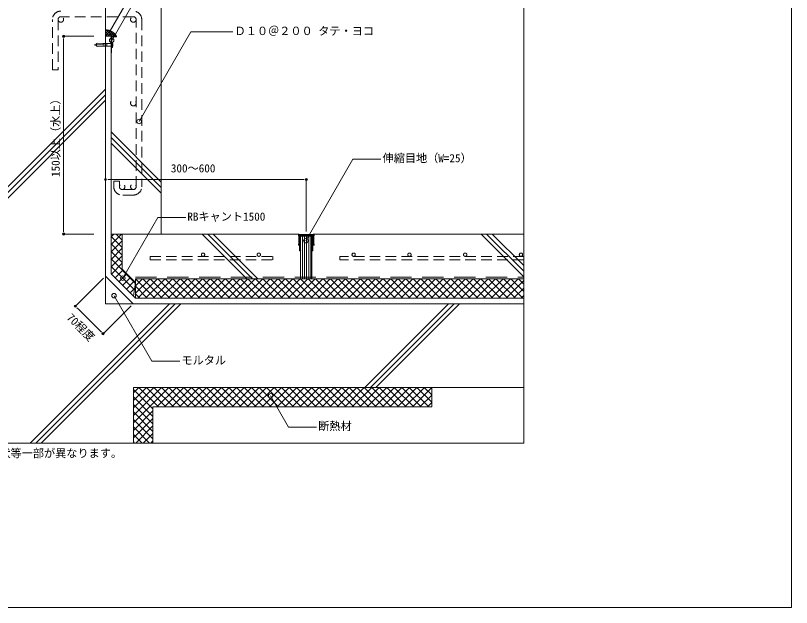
# Model space of a CAD drawing. Units: millimetres, scale not verified. Extents: x -1380 to 1380, y -955 to 955.
# Drawn here: x -11 to 1380, y -955 to 107 of the extents above; entities that cross this region are included whole.
import ezdxf
from ezdxf.enums import TextEntityAlignment as Align

# ---------------------------------------------------------------- set-up
doc = ezdxf.new("R2010")
doc.units = ezdxf.units.MM
doc.header["$LTSCALE"] = 3
doc.linetypes.add('USER1', pattern=[19.05, 12.7, -6.35])
doc.linetypes.add('USER2', pattern=[9.525, 6.35, -3.175])
for name, color, linetype, lineweight in [('0-0_0', 7, 'Continuous', 9), ('0-1_HATCH', 9, 'Continuous', 18), ('0-3_KUTAI', 3, 'Continuous', 18), ('0-4_BOUSUI', 1, 'Continuous', 18), ('0-5_MOJI', 7, 'Continuous', 18), ('0-6_sunpo', 7, 'Continuous', 18), ('0-7_KANAMONO_SCREW', 4, 'Continuous', 18), ('0-8_dannnetu', 6, 'Continuous', 18), ('0-9_KANAMONO', 4, 'Continuous', 18), ('0-A_TENSEN', 4, 'USER2', 18), ('0-B_WAKU', 7, 'Continuous', 18), ('0-D_bousui2', 7, 'USER1', 9)]:
    doc.layers.add(name, color=color, linetype=linetype, lineweight=lineweight)
doc.styles.add('ＭＳ ゴシック', font='')
doc.styles.get('ＭＳ ゴシック').set_extended_font_data('MS Gothic')

# ---------------------------------------------------------------- blocks, each defined once
blk = doc.blocks.new('_DOT')
at = {"layer": '0-0_0'}
for p, q in [((-0.5, 0), (-1, 0)), ((0.25, 0), (-0.25, 0))]:
    blk.add_line(p, q, dxfattribs=at)
blk.add_circle((0, 0), 0.25, dxfattribs=at)

msp = doc.modelspace()

# ---------------------------------------------------------------- linework, layer by layer
at = {"layer": '0-0_0', "lineweight": 18}
msp.add_lwpolyline([(-899.979, -659.984), (900.021, -659.984), (900.021, 540.016), (-899.979, 540.016)], close=True, dxfattribs=at)
at = {"layer": '0-1_HATCH'}
for p, q in [((-149.979, -324.984), (150.021, -24.984)), ((-149.979, -334.984), (150.021, -34.984)), ((-149.979, -344.984), (150.021, -44.984)), ((160.021, -101.593), (250.021, -191.593)), ((160.021, -111.593), (250.021, -201.593)), ((160.021, -121.593), (250.021, -211.593)), ((160.021, -290.099), (165.136, -284.984)), ((160.021, -303.57), (178.606, -284.984)), ((180.021, -309.131), (160.021, -289.131)), ((180.021, -295.66), (169.345, -284.984)), ((323.412, -284.984), (403.412, -364.984)), ((333.412, -284.984), (413.412, -364.984)), ((343.412, -284.984), (423.412, -364.984)), ((823.412, -284.984), (900.021, -361.593)), ((833.412, -284.984), (900.021, -351.593)), ((843.412, -284.984), (900.021, -341.593)), ((160.021, -317.04), (180.021, -297.04)), ((180.021, -322.601), (160.021, -302.601)), ((160.021, -330.511), (180.021, -310.511)), ((180.021, -336.071), (160.021, -316.071)), ((160.021, -343.981), (180.021, -323.981)), ((203.478, -372.998), (160.021, -329.542)), ((201.814, -384.805), (160.021, -343.012)), ((160.574, -356.898), (180.021, -337.451)), ((167.309, -363.633), (181.452, -349.491)), ((174.045, -370.368), (188.187, -356.226)), ((180.78, -377.104), (194.922, -362.961)), ((187.515, -383.839), (201.657, -369.697)), ((203.661, -377.742), (216.418, -364.984)), ((203.661, -391.212), (229.889, -364.984)), ((238.457, -399.984), (203.661, -365.188)), ((208.359, -399.984), (243.359, -364.984)), ((251.927, -399.984), (216.927, -364.984)), ((221.829, -399.984), (256.829, -364.984)), ((265.398, -399.984), (230.398, -364.984)), ((235.3, -399.984), (270.3, -364.984)), ((278.868, -399.984), (243.868, -364.984)), ((248.77, -399.984), (283.77, -364.984)), ((292.338, -399.984), (257.338, -364.984)), ((262.241, -399.984), (297.241, -364.984)), ((305.809, -399.984), (270.809, -364.984)), ((275.711, -399.984), (310.711, -364.984)), ((319.279, -399.984), (284.279, -364.984)), ((289.181, -399.984), (324.181, -364.984)), ((332.749, -399.984), (297.749, -364.984)), ((302.652, -399.984), (337.652, -364.984)), ((346.22, -399.984), (311.22, -364.984)), ((316.122, -399.984), (351.122, -364.984)), ((359.69, -399.984), (324.69, -364.984)), ((329.593, -399.984), (364.593, -364.984)), ((373.161, -399.984), (338.161, -364.984)), ((343.063, -399.984), (378.063, -364.984)), ((386.631, -399.984), (351.631, -364.984)), ((356.533, -399.984), (391.533, -364.984)), ((400.101, -399.984), (365.101, -364.984)), ((370.004, -399.984), (405.004, -364.984)), ((413.572, -399.984), (378.572, -364.984)), ((383.474, -399.984), (418.474, -364.984)), ((427.042, -399.984), (392.042, -364.984)), ((396.944, -399.984), (431.944, -364.984)), ((440.512, -399.984), (405.512, -364.984)), ((410.415, -399.984), (445.415, -364.984)), ((453.983, -399.984), (418.983, -364.984)), ((423.885, -399.984), (458.885, -364.984)), ((467.453, -399.984), (432.453, -364.984)), ((437.356, -399.984), (472.356, -364.984)), ((480.924, -399.984), (445.924, -364.984)), ((450.826, -399.984), (485.826, -364.984)), ((494.394, -399.984), (459.394, -364.984)), ((464.296, -399.984), (499.296, -364.984)), ((507.864, -399.984), (472.864, -364.984)), ((477.767, -399.984), (512.767, -364.984)), ((521.335, -399.984), (486.335, -364.984)), ((491.237, -399.984), (526.237, -364.984)), ((534.805, -399.984), (499.805, -364.984)), ((504.708, -399.984), (539.708, -364.984)), ((548.276, -399.984), (513.276, -364.984)), ((518.178, -399.984), (553.178, -364.984)), ((561.746, -399.984), (526.746, -364.984)), ((531.648, -399.984), (566.648, -364.984)), ((575.216, -399.984), (540.216, -364.984)), ((545.119, -399.984), (580.119, -364.984)), ((588.687, -399.984), (553.687, -364.984)), ((558.589, -399.984), (593.589, -364.984)), ((602.157, -399.984), (567.157, -364.984)), ((572.059, -399.984), (607.059, -364.984)), ((615.627, -399.984), (580.627, -364.984)), ((585.53, -399.984), (620.53, -364.984)), ((629.098, -399.984), (594.098, -364.984)), ((599, -399.984), (634, -364.984)), ((642.568, -399.984), (607.568, -364.984)), ((612.471, -399.984), (647.471, -364.984)), ((656.039, -399.984), (621.039, -364.984)), ((625.941, -399.984), (660.941, -364.984)), ((669.509, -399.984), (634.509, -364.984)), ((639.411, -399.984), (674.411, -364.984)), ((682.979, -399.984), (647.979, -364.984)), ((652.882, -399.984), (687.882, -364.984)), ((696.45, -399.984), (661.45, -364.984)), ((666.352, -399.984), (701.352, -364.984)), ((709.92, -399.984), (674.92, -364.984)), ((679.823, -399.984), (714.823, -364.984)), ((723.391, -399.984), (688.391, -364.984)), ((693.293, -399.984), (728.293, -364.984)), ((736.861, -399.984), (701.861, -364.984)), ((706.763, -399.984), (741.763, -364.984)), ((750.331, -399.984), (715.331, -364.984)), ((720.234, -399.984), (755.234, -364.984)), ((763.802, -399.984), (728.802, -364.984)), ((733.704, -399.984), (768.704, -364.984)), ((777.272, -399.984), (742.272, -364.984)), ((747.174, -399.984), (782.174, -364.984)), ((790.742, -399.984), (755.742, -364.984)), ((760.645, -399.984), (795.645, -364.984)), ((804.213, -399.984), (769.213, -364.984)), ((774.115, -399.984), (809.115, -364.984)), ((817.683, -399.984), (782.683, -364.984)), ((787.586, -399.984), (822.586, -364.984)), ((831.154, -399.984), (796.154, -364.984)), ((801.056, -399.984), (836.056, -364.984)), ((844.624, -399.984), (809.624, -364.984)), ((814.526, -399.984), (849.526, -364.984)), ((858.094, -399.984), (823.094, -364.984)), ((827.997, -399.984), (862.997, -364.984)), ((871.565, -399.984), (836.565, -364.984)), ((841.467, -399.984), (876.467, -364.984)), ((885.035, -399.984), (850.035, -364.984)), ((854.938, -399.984), (889.938, -364.984)), ((898.506, -399.984), (863.506, -364.984)), ((868.408, -399.984), (900.021, -368.371)), ((900.021, -388.029), (876.976, -364.984)), ((900.021, -374.559), (890.446, -364.984)), ((194.25, -390.574), (202.108, -382.716)), ((224.986, -399.984), (203.661, -378.659)), ((881.878, -399.984), (900.021, -381.842)), ((211.516, -399.984), (203.661, -392.129)), ((895.349, -399.984), (900.021, -395.312)), ((15.021, -659.984), (265.021, -409.984)), ((25.021, -659.984), (275.021, -409.984)), ((35.021, -659.984), (285.021, -409.984)), ((615.021, -559.984), (765.021, -409.984)), ((625.021, -559.984), (775.021, -409.984)), ((635.021, -559.984), (785.021, -409.984)), ((200.021, -569.967), (210.004, -559.984)), ((200.021, -583.437), (223.474, -559.984)), ((200.021, -596.908), (236.944, -559.984)), ((200.021, -610.378), (250.415, -559.984)), ((200.021, -623.849), (263.885, -559.984)), ((235.021, -598.604), (200.021, -563.604)), ((244.871, -594.984), (209.871, -559.984)), ((258.342, -594.984), (223.342, -559.984)), ((271.812, -594.984), (236.812, -559.984)), ((242.356, -594.984), (277.356, -559.984)), ((285.283, -594.984), (250.283, -559.984)), ((255.826, -594.984), (290.826, -559.984)), ((298.753, -594.984), (263.753, -559.984)), ((269.296, -594.984), (304.296, -559.984)), ((312.223, -594.984), (277.223, -559.984)), ((282.767, -594.984), (317.767, -559.984)), ((325.694, -594.984), (290.694, -559.984)), ((296.237, -594.984), (331.237, -559.984)), ((339.164, -594.984), (304.164, -559.984)), ((309.708, -594.984), (344.708, -559.984)), ((352.634, -594.984), (317.634, -559.984)), ((323.178, -594.984), (358.178, -559.984)), ((366.105, -594.984), (331.105, -559.984)), ((336.648, -594.984), (371.648, -559.984)), ((379.575, -594.984), (344.575, -559.984)), ((350.119, -594.984), (385.119, -559.984)), ((393.046, -594.984), (358.046, -559.984)), ((363.589, -594.984), (398.589, -559.984)), ((406.516, -594.984), (371.516, -559.984)), ((377.059, -594.984), (412.059, -559.984)), ((419.986, -594.984), (384.986, -559.984)), ((390.53, -594.984), (425.53, -559.984)), ((433.457, -594.984), (398.457, -559.984)), ((404, -594.984), (439, -559.984)), ((446.927, -594.984), (411.927, -559.984)), ((417.471, -594.984), (452.471, -559.984)), ((460.398, -594.984), (425.398, -559.984)), ((430.941, -594.984), (465.941, -559.984)), ((473.868, -594.984), (438.868, -559.984)), ((444.411, -594.984), (479.411, -559.984)), ((487.338, -594.984), (452.338, -559.984)), ((457.882, -594.984), (492.882, -559.984)), ((500.809, -594.984), (465.809, -559.984)), ((471.352, -594.984), (506.352, -559.984)), ((514.279, -594.984), (479.279, -559.984)), ((484.823, -594.984), (519.823, -559.984)), ((527.749, -594.984), (492.749, -559.984)), ((498.293, -594.984), (533.293, -559.984)), ((541.22, -594.984), (506.22, -559.984)), ((511.763, -594.984), (546.763, -559.984)), ((554.69, -594.984), (519.69, -559.984)), ((525.234, -594.984), (560.234, -559.984)), ((568.161, -594.984), (533.161, -559.984)), ((538.704, -594.984), (573.704, -559.984)), ((581.631, -594.984), (546.631, -559.984)), ((552.174, -594.984), (587.174, -559.984)), ((595.101, -594.984), (560.101, -559.984)), ((565.645, -594.984), (600.645, -559.984)), ((608.572, -594.984), (573.572, -559.984)), ((579.115, -594.984), (614.115, -559.984)), ((622.042, -594.984), (587.042, -559.984)), ((592.586, -594.984), (627.586, -559.984)), ((635.512, -594.984), (600.512, -559.984)), ((606.056, -594.984), (641.056, -559.984)), ((648.983, -594.984), (613.983, -559.984)), ((619.526, -594.984), (654.526, -559.984)), ((662.453, -594.984), (627.453, -559.984)), ((632.997, -594.984), (667.997, -559.984)), ((675.924, -594.984), (640.924, -559.984)), ((646.467, -594.984), (681.467, -559.984)), ((689.394, -594.984), (654.394, -559.984)), ((659.938, -594.984), (694.938, -559.984)), ((702.864, -594.984), (667.864, -559.984)), ((673.408, -594.984), (708.408, -559.984)), ((716.335, -594.984), (681.335, -559.984)), ((686.878, -594.984), (721.878, -559.984)), ((729.805, -594.984), (694.805, -559.984)), ((700.349, -594.984), (735.021, -560.312)), ((735.021, -586.73), (708.276, -559.984)), ((735.021, -573.259), (721.746, -559.984)), ((235.021, -612.075), (200.021, -577.075)), ((713.819, -594.984), (735.021, -573.782)), ((235.021, -625.545), (200.021, -590.545)), ((727.289, -594.984), (735.021, -587.253)), ((200.021, -637.319), (235.021, -602.319)), ((235.021, -639.016), (200.021, -604.016)), ((200.021, -650.789), (235.021, -615.789)), ((235.021, -652.486), (200.021, -617.486)), ((229.049, -659.984), (200.021, -630.956)), ((204.296, -659.984), (235.021, -629.26)), ((215.579, -659.984), (200.021, -644.427)), ((217.767, -659.984), (235.021, -642.73)), ((202.108, -659.984), (200.021, -657.897)), ((231.237, -659.984), (235.021, -656.2))]:
    msp.add_line(p, q, dxfattribs=at)
at = {"layer": '0-3_KUTAI'}
for p, q in [((496.021, -284.984), (180.021, -284.984)), ((503.235, -364.984), (503.235, -288.484)), ((506.985, -364.984), (506.985, -288.484)), ((510.735, -364.984), (510.735, -288.484)), ((514.485, -364.984), (514.485, -288.484)), ((518.235, -364.984), (518.235, -288.484)), ((900.021, -284.984), (524.021, -284.984)), ((199.519, -409.984), (150.021, -360.487))]:
    msp.add_line(p, q, dxfattribs=at)
for points in [[(900.021, -409.984), (150.021, -409.984), (150.021, 240.016)], [(150.021, 190.016), (250.021, 190.016), (250.021, -284.984)], [(500.021, -364.984), (500.021, -288.484), (520.021, -288.484), (520.021, -364.984)], [(900.021, -559.984), (200.021, -559.984), (200.021, -659.984)], [(735.021, -559.984), (735.021, -594.984), (235.021, -594.984), (235.021, -659.984)]]:
    msp.add_lwpolyline(points, dxfattribs=at)
for points in [[(522.521, -285.484), (523.021, -284.984), (524.021, -284.984), (524.021, -287.984), (523.521, -287.984), (523.521, -302.984), (524.021, -302.984), (524.021, -304.984), (522.521, -304.984), (522.521, -286.484), (497.521, -286.484), (497.521, -304.984), (496.021, -304.984), (496.021, -302.984), (496.521, -302.984), (496.521, -287.984), (496.021, -287.984), (496.021, -284.984), (497.021, -284.984), (497.521, -285.484), (510.021, -285.484)], [(521.021, -286.984), (521.021, -287.984), (519.021, -287.984), (519.021, -288.484), (521.021, -288.484), (521.021, -299.984), (520.521, -299.984), (521.021, -300.984), (521.021, -313.984), (520.521, -313.984), (521.021, -314.984), (522.021, -314.984), (522.021, -288.484), (522.521, -288.484), (522.521, -286.484), (497.521, -286.484), (497.521, -288.484), (498.021, -288.484), (498.021, -314.984), (499.021, -314.984), (499.521, -313.984), (499.021, -313.984), (499.021, -300.984), (499.521, -299.984), (499.021, -299.984), (499.021, -288.484), (501.021, -288.484), (501.021, -287.984), (499.021, -287.984), (499.021, -286.984)]]:
    msp.add_lwpolyline(points, close=True, dxfattribs=at)
at = {"layer": '0-4_BOUSUI'}
for p, q in [((150.021, 79.423), (151.955, 81.357)), ((150.021, 74.933), (155.829, 80.74)), ((150.021, 70.443), (159.194, 79.615)), ((157.95, 70.016), (150.021, 77.944)), ((153.46, 70.016), (150.021, 73.454)), ((150.021, 70.016), (160.021, 70.016)), ((162.44, 70.016), (151.052, 81.404)), ((154.084, 70.016), (162.16, 78.092)), ((166.93, 70.016), (156.339, 80.607)), ((158.574, 70.016), (164.782, 76.224)), ((163.064, 70.016), (167.085, 74.036)), ((167.554, 70.016), (169.07, 71.531))]:
    msp.add_line(p, q, dxfattribs=at)
msp.add_lwpolyline([(900.021, -399.984), (203.661, -399.984), (160.021, -356.345), (160.021, 40.016)], dxfattribs=at)
msp.add_arc((150.337, 58.72), 22.695, 29.84923, 90.79732, dxfattribs=at)
at = {"layer": '0-5_MOJI'}
for points in [[(402.668, 249.413), (256.384, 249.413), (156.707, 76.768)], [(409.477, 179.904), (228.964, 179.904), (161.222, 62.572)], [(378.586, 77.727), (303.112, 77.727), (210.366, -82.913)], [(643.814, -150.501), (593.814, -150.501), (509.275, -296.926)], [(293.864, -255.348), (243.864, -255.348), (181.104, -364.051)], [(283.264, -513.202), (233.264, -513.202), (165.352, -395.575)], [(528.449, -631.185), (478.449, -631.185), (446.08, -575.119)]]:
    msp.add_lwpolyline(points, dxfattribs=at)
for centre in [(156.707, 76.768), (161.222, 62.572), (210.366, -82.913), (509.275, -296.926), (181.104, -364.051), (165.352, -395.575), (446.08, -575.119)]:
    msp.add_circle(centre, 4, dxfattribs=at)
at = {"layer": '0-6_sunpo'}
for p, q in [((129.08, 70.016), (74.902, 70.016)), ((74.902, -276.984), (74.902, 62.016)), ((150.021, -216.336), (150.021, -187.087)), ((158.021, -187.087), (502.021, -187.087)), ((510.021, -280.484), (510.021, -187.087)), ((129.08, -284.984), (74.902, -284.984)), ((146.486, -364.022), (96.162, -414.346)), ((195.983, -413.52), (145.659, -463.843)), ((101.819, -420.003), (140.003, -458.187))]:
    msp.add_line(p, q, dxfattribs=at)
at = {"layer": '0-7_KANAMONO_SCREW'}
for p, q in [((133.998, 56.21), (131.078, 55.001)), ((133.401, 55.963), (133.998, 53.573)), ((145.251, 57.244), (135.147, 57.69)), ((145.242, 57.036), (145.251, 57.244)), ((148.156, 56.907), (145.242, 57.036)), ((145.45, 57.027), (145.459, 57.235)), ((147.957, 57.125), (145.459, 57.235)), ((147.948, 56.917), (147.957, 57.125)), ((148.156, 56.907), (148.165, 57.116)), ((159.988, 57.116), (148.165, 57.116)), ((149.832, 57.116), (149.832, 52.116)), ((152.332, 57.116), (152.332, 52.116)), ((160.821, 59.199), (160.821, 57.949)), ((160.821, 59.199), (162.488, 59.199)), ((160.821, 57.949), (160.821, 51.282)), ((162.488, 59.199), (162.488, 50.032)), ((162.904, 58.157), (162.488, 58.157)), ((162.904, 51.074), (162.904, 58.157)), ((162.904, 58.157), (163.113, 57.116)), ((163.113, 52.116), (163.113, 57.116)), ((133.998, 53.021), (131.078, 54.231)), ((148.165, 54.824), (133.998, 55.449)), ((148.165, 54.407), (133.998, 53.782)), ((133.998, 53.782), (133.998, 52.116)), ((133.998, 52.116), (135.147, 51.541)), ((134.788, 55.414), (135.183, 53.835)), ((145.251, 51.987), (135.147, 51.541)), ((136.052, 55.358), (136.419, 53.889)), ((137.316, 55.303), (137.656, 53.944)), ((138.58, 55.247), (138.892, 53.998)), ((139.844, 55.191), (140.128, 54.053)), ((141.108, 55.135), (141.365, 54.107)), ((142.372, 55.08), (142.601, 54.162)), ((143.636, 55.024), (143.838, 54.216)), ((144.9, 54.968), (145.074, 54.271)), ((148.156, 52.324), (145.242, 52.195)), ((145.242, 52.195), (145.251, 51.987)), ((145.45, 52.204), (145.459, 51.996)), ((147.957, 52.106), (145.459, 51.996)), ((146.164, 54.912), (146.31, 54.325)), ((147.427, 54.856), (147.547, 54.38)), ((147.948, 52.315), (147.957, 52.106)), ((148.156, 52.324), (148.165, 52.116)), ((148.165, 54.824), (148.165, 54.407)), ((159.988, 52.116), (148.165, 52.116)), ((160.821, 51.282), (160.821, 50.032)), ((162.488, 50.032), (160.821, 50.032)), ((162.488, 51.074), (162.904, 51.074)), ((163.113, 52.116), (162.904, 51.074))]:
    msp.add_line(p, q, dxfattribs=at)
msp.add_lwpolyline([(133.998, 55.449), (133.998, 57.116), (135.147, 57.69)], dxfattribs=at)
for centre, radius, start, end in [((159.988, 57.949), 0.833, 270, 0), ((131.238, 54.616), 0.417, 112.5, 247.5), ((159.988, 51.282), 0.833, 0, 90)]:
    msp.add_arc(centre, radius, start, end, dxfattribs=at)
at = {"layer": '0-8_dannnetu'}
for p, q in [((180.021, -284.984), (160.021, -284.984)), ((203.661, -371.7), (200.167, -396.491)), ((203.661, -399.984), (203.661, -364.984)), ((900.021, -364.984), (203.661, -364.984))]:
    msp.add_line(p, q, dxfattribs=at)
msp.add_lwpolyline([(203.661, -371.7), (180.021, -348.061), (180.021, -284.984)], dxfattribs=at)
at = {"layer": '0-9_KANAMONO'}
msp.add_lwpolyline([(160.021, 70.016), (160.021, 40.016), (160.821, 40.016), (160.821, 69.216), (170.021, 69.216), (170.021, 70.016)], close=True, dxfattribs=at)
at = {"layer": '0-A_TENSEN'}
for p, q in [((200.023, 105.016), (70.023, 105.016)), ((205.023, -199.984), (205.023, 100.016)), ((215.023, 100.016), (215.023, -199.984)), ((180.023, -204.984), (200.023, -204.984)), ((200.023, -214.984), (180.023, -214.984)), ((230.021, -330.984), (230.021, -324.984)), ((230.021, -330.984), (450.021, -330.984)), ((900.021, -330.984), (570.021, -330.984))]:
    msp.add_line(p, q, dxfattribs=at)
for points in [[(65.023, 100.016), (65.023, 10.016), (55.023, 10.016), (55.023, 100.016)], [(165.023, -199.984), (165.023, -189.984), (175.023, -189.984), (175.023, -199.984)], [(230.021, -324.984), (450.021, -324.984), (450.021, -330.984)], [(900.021, -324.984), (570.021, -324.984), (570.021, -330.984)]]:
    msp.add_lwpolyline(points, dxfattribs=at)
for centre, radius in [((70.023, 100.016), 5), ((200.023, 100.016), 5), ((200.023, -49.984), 5), ((180.023, -199.984), 5), ((200.023, -199.984), 5), ((325.021, -321.984), 3), ((425.021, -321.984), 3), ((595.021, -321.984), 3), ((695.021, -321.984), 3), ((795.021, -321.984), 3), ((895.021, -321.984), 3)]:
    msp.add_circle(centre, radius, dxfattribs=at)
for centre, radius, start, end in [((70.023, 100.016), 15, 90, 180), ((200.023, 100.016), 15, 0, 90), ((70.023, 100.016), 5, 90, 180), ((200.023, 100.016), 5, 0, 90), ((180.023, -199.984), 15, 180, 270), ((180.023, -199.984), 5, 180, 270), ((200.023, -199.984), 15, 270, 360), ((200.023, -199.984), 5, 270, 360)]:
    msp.add_arc(centre, radius, start, end, dxfattribs=at)
at = {"layer": '0-B_WAKU'}
msp.add_lwpolyline([(-1379.979, -954.984), (1380.021, -954.984), (1380.021, 955.016), (-1379.979, 955.016)], close=True, dxfattribs=at)
at = {"layer": '0-D_bousui2'}
msp.add_line((203.661, -362.484), (900.021, -362.484), dxfattribs=at)

# ---------------------------------------------------------------- block references
at = {"layer": '0-6_sunpo', "xscale": 8, "yscale": 8}
for p, rotation in [((74.902, 70.016), 90), ((150.021, -187.087), 180), ((74.902, -284.984), 270), ((96.162, -414.346), 135), ((145.659, -463.843), 315)]:
    msp.add_blockref('_DOT', p, dxfattribs=dict(at, rotation=rotation))
msp.add_blockref('_DOT', (510.021, -187.087), dxfattribs=at)

# ---------------------------------------------------------------- texts
at = {"layer": '0-5_MOJI', "style": 'ＭＳ ゴシック'}
for s, p in [('Ｄ１０＠２００ タテ・ヨコ', (381.586, 67.727)), ('伸縮目地（W=25）', (646.814, -160.501)), ('RBキャント1500', (296.864, -265.348)), ('モルタル', (286.264, -523.202)), ('断熱材', (531.449, -641.185)), ('※こちらの図は熱工法とストライプ工法の場合の形状です。その他の工法については出入隅の形状等一部が異なります。', (-899.979, -689.984))]:
    msp.add_text(s, height=14.66, dxfattribs=at).set_placement(p, align=Align.BOTTOM_LEFT)
at = {"layer": '0-6_sunpo', "style": 'ＭＳ ゴシック'}
for s, rotation, p in [('150以上（水上）', 90, (72.43, -182.484)), ('70程度', 315, (76.191, -439.289))]:
    msp.add_text(s, height=14.66, rotation=rotation, dxfattribs=at).set_placement(p, align=Align.BOTTOM_LEFT)
msp.add_text('300～600', height=14.66, dxfattribs=at).set_placement((267.346, -178.694), align=Align.BOTTOM_LEFT)

doc.saveas('drawing.dxf')
